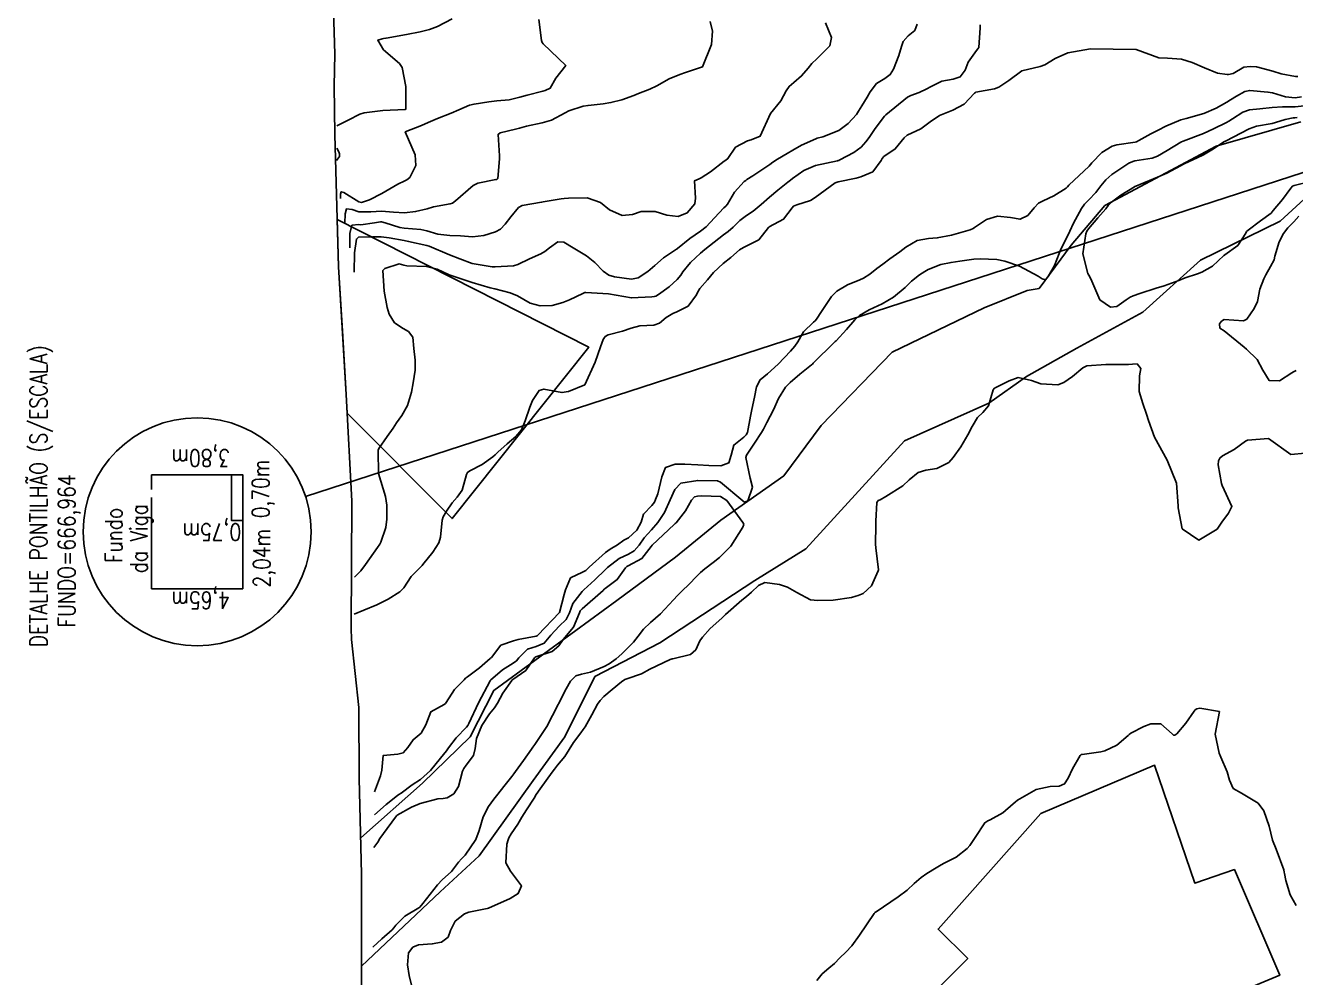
# Model space of a CAD drawing. Header units: metres. Extents: x 292545 to 299085, y 7450245 to 7463078.
# Drawn here: x 295896.5 to 296007.9, y 7456410.3 to 7456493.8 of the extents above; entities that cross this region are included whole.
import ezdxf

# ---------------------------------------------------------------- set-up
doc = ezdxf.new("R2010")
doc.units = ezdxf.units.M
doc.linetypes.add('CONTINUO', pattern=[0])
doc.linetypes.add('TRACEJADO', pattern=[8.7, 8, -0.7])
for name, color, linetype in [('Area', 45, 'Continuous'), ('Curvas de Nivel 1m', 11, 'Continuous'), ('Curvas de Nivel 5m', 15, 'Continuous'), ('Edificações', 30, 'Continuous'), ('Hidrografia', 140, 'Continuous'), ('TEXTO', 45, 'Continuous')]:
    doc.layers.add(name, color=color, linetype=linetype)
doc.styles.add('ROMANS', font='romans', dxfattribs={"height": 0.2})

msp = doc.modelspace()

# ---------------------------------------------------------------- linework, layer by layer
at = {"layer": 'Area'}
msp.add_polyline3d([(295925.95, 7456404.62, 688.61), (295925.97, 7456419.36, 677.81), (295925.74, 7456427.75, 681.34), (295925.72, 7456433.98, 682.93), (295925.09, 7456439.93, 672.36), (295925.05, 7456440.92, 672.41), (295925.12, 7456452.08, 676.43), (295924.61, 7456461.43, 677.33), (295923.95, 7456472.62, 676.18), (295923.62, 7456484.25, 678.21), (295923.56, 7456488.51, 679.16), (295923.61, 7456491.27, 679.08), (295923.23, 7456503.74, 685.69)], dxfattribs=at)
at = {"layer": 'Curvas de Nivel 1m', "flags": 128}
for points, elevation in [([(295933.92, 7456494.37), (295932.63, 7456493.72), (295931.91, 7456493.46), (295931.1, 7456493.25), (295929.91, 7456493.01), (295928.12, 7456492.7), (295927.9, 7456492.65), (295927.77, 7456492.62), (295927.38, 7456492.5), (295927.89, 7456491.67), (295929.29, 7456490.47), (295929.52, 7456490.12), (295929.85, 7456488.46), (295929.85, 7456486.46), (295929.8, 7456486.44), (295927.82, 7456486.33), (295926.18, 7456486.14), (295925.82, 7456486.03), (295924.78, 7456485.49), (295923.8, 7456485)], 679), ([(295941.51, 7456494.32), (295941.73, 7456492.49), (295941.79, 7456492.32), (295941.89, 7456492.19), (295943.87, 7456490.3), (295943, 7456489.17), (295942.51, 7456488.31), (295942.07, 7456488.1), (295941.85, 7456488.04), (295940.49, 7456487.69), (295939.84, 7456487.5), (295938.91, 7456487.29), (295937.84, 7456487.18), (295937.11, 7456487.1), (295935.83, 7456486.91), (295935.42, 7456486.8), (295934.48, 7456486.41), (295933.82, 7456486.11), (295932.62, 7456485.63), (295931.81, 7456485.29), (295931.22, 7456485.03), (295929.8, 7456484.46), (295930.66, 7456482.45), (295930.71, 7456481.51), (295930.19, 7456480.46), (295929.94, 7456480.27), (295929.75, 7456480.18), (295929.15, 7456479.87), (295927.74, 7456479.05), (295926.67, 7456478.5), (295925.96, 7456478.28), (295925.73, 7456478.32), (295924.42, 7456479.16), (295924.18, 7456479.21), (295924.12, 7456479), (295924.11, 7456478.61)], 678), ([(295956.54, 7456494.14), (295956.75, 7456493.3), (295956.65, 7456492.14), (295955.87, 7456490.16), (295954.37, 7456489.67), (295953.87, 7456489.5), (295952.95, 7456489.11), (295951.86, 7456488.52), (295951.23, 7456488.21), (295950.25, 7456487.82), (295949.84, 7456487.66), (295948.8, 7456487.28), (295947.83, 7456487.04), (295947.16, 7456486.93), (295945.83, 7456486.79), (295945.39, 7456486.71), (295944.13, 7456486.3), (295943.82, 7456486.14), (295942.63, 7456485.49), (295941.81, 7456485.26), (295940.42, 7456484.96), (295939.81, 7456484.78), (295939.46, 7456484.7), (295938.12, 7456484.37), (295937.93, 7456484.24), (295938.06, 7456482.37), (295938.05, 7456482.09), (295937.91, 7456480.37), (295937.82, 7456480.3), (295937.75, 7456480.28), (295936.17, 7456479.97), (295935.75, 7456479.76), (295934.21, 7456478.41), (295933.93, 7456478.21), (295933.73, 7456478.15), (295932.28, 7456477.88), (295931.72, 7456477.73), (295930.7, 7456477.47), (295929.72, 7456477.37), (295928.77, 7456477.43), (295927.72, 7456477.51), (295926.77, 7456477.45), (295925.72, 7456477.45), (295925.15, 7456477.67), (295924.65, 7456477.73), (295924.53, 7456477.28), (295924.51, 7456476.46)], 677), ([(295966.64, 7456494.03), (295967.18, 7456492.74), (295967.03, 7456492.02), (295965.88, 7456490.88), (295965.46, 7456490.46), (295965.14, 7456490.05), (295964.55, 7456489.37), (295963.86, 7456488.8), (295963.46, 7456488.46), (295963.19, 7456488.07), (295962.73, 7456487.18), (295961.82, 7456486.08), (295960.93, 7456484.09), (295960.13, 7456483.78), (295959.8, 7456483.68), (295958.77, 7456483.14), (295958.09, 7456482.13), (295957.92, 7456481.98), (295957.77, 7456481.89), (295956.57, 7456480.96), (295955.76, 7456480.44), (295955.56, 7456480.36), (295955.16, 7456480.17), (295955.26, 7456478.64), (295955.18, 7456478.17), (295954.52, 7456477.37), (295953.72, 7456477.03), (295952.74, 7456477.17), (295951.72, 7456477.48), (295950.47, 7456477.47), (295949.72, 7456477.23), (295948.83, 7456477.13), (295947.72, 7456477.63), (295946.91, 7456478.26), (295945.74, 7456478.67), (295944.1, 7456478.66), (295943.74, 7456478.62), (295943.46, 7456478.58), (295941.9, 7456478.32), (295941.76, 7456478.29), (295941.73, 7456478.29), (295940.05, 7456478.02), (295939.73, 7456477.84), (295939.05, 7456477.02), (295938.56, 7456476.36), (295938.14, 7456475.92), (295937.7, 7456475.69), (295936.69, 7456475.38), (295935.69, 7456475.25), (295934.63, 7456475.35), (295933.69, 7456475.39), (295932.64, 7456475.49), (295931.7, 7456475.79), (295931.16, 7456475.91), (295929.7, 7456476.01), (295929.31, 7456476.07), (295928.03, 7456476.49), (295927.7, 7456476.57), (295927.62, 7456476.57), (295927.1, 7456476.5), (295925.9, 7456476.32), (295925.71, 7456476.34), (295925.12, 7456476.28), (295924.94, 7456475.56), (295924.92, 7456474.31)], 676), ([(295980.2, 7456493.87), (295980.2, 7456493.58), (295980.09, 7456491.87), (295980.02, 7456491.74), (295979.89, 7456491.61), (295979.17, 7456490.58), (295978.89, 7456489.88), (295978.46, 7456489.29), (295977.86, 7456489.09), (295976.84, 7456488.92), (295975.85, 7456488.43), (295975.53, 7456488.24), (295974.87, 7456487.93), (295974.12, 7456487.65), (295973.84, 7456487.5), (295971.93, 7456485.97), (295971.82, 7456485.86), (295971.02, 7456484.77), (295970.48, 7456483.98), (295970.2, 7456483.59), (295969.79, 7456483.14), (295969.13, 7456482.65), (295967.92, 7456482.01), (295967.82, 7456481.96), (295967.77, 7456481.95), (295967.7, 7456481.94), (295965.77, 7456481.53), (295964.75, 7456481.07), (295963.76, 7456480.38), (295963.58, 7456480.24), (295963.36, 7456480.06), (295962.47, 7456479.35), (295961.74, 7456478.73), (295961.01, 7456478.09), (295960.31, 7456477.52), (295959.72, 7456477.12), (295959.14, 7456476.69), (295958.56, 7456476.12), (295958.1, 7456475.72), (295957.7, 7456475.43), (295956.06, 7456474.15), (295955.68, 7456473.83), (295954.82, 7456473.02), (295954.13, 7456472.18), (295953.95, 7456471.89), (295953.65, 7456471.52), (295952.95, 7456470.88), (295951.99, 7456470.2), (295951.76, 7456470.07), (295951.63, 7456470.02), (295951.41, 7456469.99), (295949.63, 7456469.9), (295947.63, 7456470.25), (295945.63, 7456470.39), (295945.54, 7456470.37), (295945.37, 7456470.28), (295944.21, 7456469.72), (295943.62, 7456469.49), (295942.69, 7456469.24), (295941.62, 7456469.2), (295940.74, 7456469.45), (295939.63, 7456470.09), (295939.01, 7456470.36), (295937.64, 7456470.69), (295937.24, 7456470.78), (295935.65, 7456471.25), (295934.36, 7456471.7), (295933.66, 7456471.93), (295932.58, 7456472.43), (295931.67, 7456472.67), (295929.93, 7456472.73), (295929.67, 7456472.78), (295929.27, 7456472.88), (295928, 7456472.49), (295927.84, 7456472.31), (295927.96, 7456470.49), (295928.21, 7456469.07), (295928.37, 7456468.48), (295928.85, 7456467.72), (295929.6, 7456467.21), (295930.09, 7456466.95), (295930.46, 7456466.46), (295930.56, 7456465.47), (295930.66, 7456464.45), (295930.66, 7456463.56), (295930.49, 7456462.46), (295930.35, 7456461.64), (295930, 7456460.46), (295929.5, 7456459.59), (295929.04, 7456458.94), (295928.74, 7456458.48), (295928.22, 7456457.74), (295927.47, 7456456.7), (295927.41, 7456456.55), (295927.41, 7456456.49), (295927.44, 7456454.49), (295928.05, 7456452.48), (295928.17, 7456451.73), (295928.19, 7456450.48), (295928.1, 7456449.77), (295927.66, 7456448.49), (295927.56, 7456448.3), (295927.37, 7456448), (295926.3, 7456446.51), (295925.89, 7456445.97), (295925.33, 7456445.42)], 674), ([(296008.07, 7456489.34), (296007.87, 7456489.33), (296006.62, 7456489.55), (296005.88, 7456489.8), (296004.46, 7456490.16), (296003.88, 7456490.21), (296003.33, 7456490.14), (296002.41, 7456489.6), (296001.98, 7456489.5), (296001.87, 7456489.49), (296001.04, 7456489.62), (295999.88, 7456490.09), (295998.8, 7456490.56), (295997.88, 7456490.85), (295996.63, 7456490.93), (295995.89, 7456490.95), (295993.89, 7456491.7), (295991.89, 7456491.73), (295989.89, 7456491.75), (295987.89, 7456491.39), (295986.79, 7456490.89), (295985.88, 7456490.35), (295985.49, 7456490.19), (295983.87, 7456489.82), (295982.74, 7456488.96), (295981.85, 7456488.4), (295981.46, 7456488.24), (295979.84, 7456487.94), (295979.79, 7456487.92), (295979.72, 7456487.87), (295978.8, 7456486.91), (295977.83, 7456486.36), (295976.66, 7456485.91), (295975.82, 7456485.36), (295975, 7456484.74), (295973.81, 7456484.17), (295973.54, 7456483.94), (295972.77, 7456482.97), (295971.78, 7456482.3), (295971.61, 7456482.14), (295971.52, 7456481.97), (295970.79, 7456480.95), (295969.76, 7456480.51), (295969.33, 7456480.42), (295967.75, 7456480.09), (295967.51, 7456480.01), (295965.74, 7456478.7), (295965.32, 7456478.46), (295964.14, 7456478.06), (295963.83, 7456477.96), (295963.73, 7456477.8), (295962.97, 7456476.81), (295961.7, 7456476.14), (295961.68, 7456476.12), (295961.64, 7456476.09), (295960.8, 7456475), (295959.69, 7456474.43), (295959.46, 7456474.33), (295959.11, 7456474.12), (295958.36, 7456473.44), (295957.67, 7456472.93), (295956.83, 7456472.14), (295956.3, 7456471.5), (295955.64, 7456470.73), (295955.43, 7456470.37), (295955.33, 7456470.16), (295954.61, 7456469.19), (295953.62, 7456468.69), (295953.26, 7456468.54), (295952.68, 7456468.19), (295952.1, 7456467.7), (295951.6, 7456467.52), (295950.38, 7456467.44), (295949.6, 7456467.24), (295948.84, 7456466.99), (295947.59, 7456466.65), (295947.33, 7456466.51), (295947.14, 7456466.26), (295946.93, 7456465.61), (295946.45, 7456464.27), (295945.54, 7456462.28), (295944.12, 7456461.7), (295943.53, 7456461.6), (295941.95, 7456461.9), (295941.53, 7456461.77), (295940.95, 7456460.9), (295940.71, 7456460.33), (295940.3, 7456459.13), (295939.99, 7456458.34), (295939.49, 7456457.74), (295938.74, 7456457.1), (295937.92, 7456456.37), (295937.69, 7456456.15), (295937.47, 7456455.96), (295936.54, 7456455.3), (295935.45, 7456454.74), (295935.25, 7456454.59), (295935.17, 7456454.4), (295934.8, 7456453.03), (295934.35, 7456452.41), (295933.9, 7456451.93), (295933.41, 7456451.2), (295933.12, 7456450.71), (295933.03, 7456450.42), (295932.89, 7456448.92), (295932.74, 7456448.43), (295932.21, 7456447.59), (295931.35, 7456446.52), (295931.27, 7456446.44), (295930.32, 7456445.47), (295929.67, 7456444.46), (295929.32, 7456444.11), (295928.3, 7456443.49), (295927.31, 7456442.98), (295926.17, 7456442.51), (295925.3, 7456442.16)], 673), ([(296008.39, 7456487.53), (296007.84, 7456487.44), (296006.99, 7456487.55), (296005.85, 7456487.88), (296005.45, 7456487.96), (296003.85, 7456488.1), (296003.42, 7456488.02), (296002.7, 7456487.6), (296002.17, 7456487.27), (296001.84, 7456487.08), (296000.91, 7456486.54), (295999.83, 7456486.08), (295998.28, 7456485.65), (295997.82, 7456485.52), (295996.51, 7456484.98), (295995.81, 7456484.62), (295995.19, 7456484.3), (295994.14, 7456483.7), (295993.91, 7456483.59), (295993.8, 7456483.57), (295992.2, 7456483.33), (295991.8, 7456483.2), (295990.88, 7456482.65), (295990.01, 7456481.75), (295989.9, 7456481.62), (295989.77, 7456481.47), (295987.99, 7456479.78), (295987.87, 7456479.65), (295987.75, 7456479.53), (295986.66, 7456478.87), (295985.73, 7456478.42), (295985.34, 7456478.2), (295984.95, 7456477.81), (295984.39, 7456477.14), (295983.71, 7456476.81), (295982.86, 7456476.97), (295981.72, 7456477.07), (295980.78, 7456476.79), (295979.71, 7456476.07), (295979.59, 7456475.99), (295979.33, 7456475.88), (295977.7, 7456475.4), (295976.45, 7456475.16), (295975.69, 7456475.1), (295974.69, 7456474.93), (295973.69, 7456474.34), (295973.16, 7456473.95), (295972.29, 7456473.34), (295971.67, 7456472.85), (295971.16, 7456472.48), (295970.54, 7456471.98), (295969.99, 7456471.64), (295969.65, 7456471.5), (295968.58, 7456471.06), (295967.64, 7456470.49), (295967.18, 7456470.02), (295966.31, 7456468.72), (295965.87, 7456468.04), (295965.75, 7456467.9), (295965.61, 7456467.78), (295964.73, 7456466.92), (295964.23, 7456466.05), (295963.97, 7456465.66), (295963.57, 7456465.24), (295962.5, 7456464.08), (295961.55, 7456463.23), (295960.92, 7456462.73), (295960.61, 7456462.1), (295960.42, 7456461.21), (295960.19, 7456460.1), (295960.07, 7456459.54), (295959.8, 7456458.11), (295959.7, 7456457.89), (295959.49, 7456457.7), (295958.6, 7456456.99), (295958.37, 7456456.12), (295958.16, 7456455.43), (295957.46, 7456455.18), (295956.41, 7456455.2), (295955.46, 7456455.26), (295954.31, 7456455.32), (295953.46, 7456455.32), (295952.61, 7456455.04), (295952.29, 7456454.2), (295951.94, 7456452.72), (295951.75, 7456452.21), (295951.65, 7456451.98), (295951.42, 7456451.69), (295950.7, 7456450.92), (295950.47, 7456450.22), (295950.09, 7456449.52), (295949.38, 7456448.87), (295948.97, 7456448.64), (295948.41, 7456448.24), (295947.76, 7456447.85), (295947.37, 7456447.58), (295945.92, 7456446.27), (295945.63, 7456445.99), (295945.35, 7456445.83), (295944.29, 7456445.34), (295943.85, 7456444.29), (295943.73, 7456443.88), (295943.31, 7456442.3), (295941.41, 7456440.33), (295941.35, 7456440.27), (295941.28, 7456440.24), (295939.69, 7456439.94), (295939.28, 7456439.83), (295938.19, 7456439.44), (295937.36, 7456438.37), (295937.31, 7456438.32), (295937.25, 7456438.27), (295936.32, 7456437.46), (295935.24, 7456436.66), (295935.09, 7456436.54), (295934.95, 7456436.4), (295934.1, 7456435.54), (295933.38, 7456434.42), (295933.32, 7456434.31), (295933.21, 7456434.23), (295932.04, 7456433.6), (295931.61, 7456432.44), (295931.18, 7456431.71), (295930.48, 7456431.15), (295930.02, 7456430.46), (295929.62, 7456430), (295929.15, 7456429.88), (295927.86, 7456429.77), (295927.73, 7456428.48), (295927.62, 7456427.99), (295927.11, 7456426.58)], 672), ([(296009.13, 7456486.82), (296007.83, 7456486.66), (296006.73, 7456486.65), (296005.83, 7456486.6), (296004.74, 7456486.48), (296003.83, 7456486.41), (296003.24, 7456486.19), (296002.34, 7456485.6), (296002.03, 7456485.4), (296001.82, 7456485.29), (296000.69, 7456484.74), (295999.81, 7456484.33), (295998.02, 7456483.66), (295997.86, 7456483.6), (295997.8, 7456483.57), (295996.62, 7456482.84), (295995.78, 7456482.35), (295995.29, 7456482.17), (295993.78, 7456481.93), (295993.59, 7456481.88), (295993.26, 7456481.71), (295991.76, 7456480.74), (295991.22, 7456480.27), (295990.81, 7456479.74), (295990.35, 7456479.14), (295989.73, 7456478.5), (295989.36, 7456478.13), (295989.11, 7456477.76), (295988.41, 7456476.47), (295988.07, 7456475.77), (295987.69, 7456474.96), (295987.3, 7456474.17), (295987.14, 7456473.79), (295986.72, 7456472.74), (295986.19, 7456471.79), (295985.95, 7456471.49), (295985.65, 7456471.58), (295985.3, 7456471.8), (295983.67, 7456472.69), (295982.38, 7456473.14), (295981.67, 7456473.26), (295980.2, 7456473.34), (295979.67, 7456473.31), (295978.43, 7456473.13), (295977.67, 7456473.02), (295976.75, 7456472.83), (295975.66, 7456472.39), (295975.36, 7456472.22), (295974.9, 7456471.93), (295974.2, 7456471.38), (295973.64, 7456470.82), (295972.6, 7456469.96), (295971.63, 7456469.39), (295970.49, 7456468.85), (295969.62, 7456468.37), (295969.21, 7456467.99), (295968.49, 7456467.12), (295967.59, 7456466.15), (295967.51, 7456466.08), (295967.44, 7456466.01), (295965.56, 7456464.17), (295965.5, 7456464.1), (295965.43, 7456464.04), (295964.39, 7456463.22), (295963.55, 7456462.49), (295963.15, 7456462.07), (295962.53, 7456461.08), (295962.08, 7456460.08), (295961.5, 7456458.97), (295961.2, 7456458.39), (295961.04, 7456458.09), (295960.41, 7456457.17), (295959.73, 7456456.11), (295959.67, 7456455.9), (295960.04, 7456454.1), (295960.24, 7456453.3), (295959.83, 7456452.11), (295959.54, 7456451.99), (295959.42, 7456452.08), (295959.39, 7456452.11), (295957.44, 7456453.75), (295957.17, 7456453.86), (295955.44, 7456453.9), (295953.97, 7456453.64), (295953.43, 7456453.1), (295953.03, 7456452.19), (295952.52, 7456451.08), (295951.94, 7456450.2), (295951.39, 7456449.56), (295950.75, 7456448.85), (295950.3, 7456448.22), (295949.88, 7456447.71), (295949.36, 7456447.43), (295948.55, 7456447.05), (295947.53, 7456446.25), (295947.44, 7456446.16), (295947.35, 7456446.08), (295946.42, 7456445.18), (295945.46, 7456444.28), (295945.32, 7456444.15), (295944.5, 7456443.1), (295944.19, 7456442.29), (295943.91, 7456441.68), (295943.29, 7456441.1), (295942.56, 7456440.31), (295941.98, 7456439.61), (295941.27, 7456439.33), (295940.51, 7456439.09), (295939.76, 7456438.34), (295939.54, 7456438.06), (295939.25, 7456437.86), (295938.31, 7456437.29), (295937.27, 7456436.37), (295937.26, 7456436.35), (295937.23, 7456436.31), (295936.22, 7456434.38), (295935.36, 7456432.58), (295935.28, 7456432.4), (295935.18, 7456432.26), (295934.27, 7456431.31), (295933.59, 7456430.42), (295933.41, 7456430.16), (295933.15, 7456429.85), (295932.51, 7456429.06), (295932.02, 7456428.44), (295931.12, 7456427.66), (295930.39, 7456427.18), (295929.45, 7456426.47), (295929.24, 7456426.34), (295929.11, 7456426.25), (295928.11, 7456425.47), (295927.09, 7456424.55)], 671), ([(295923.79, 7456483.04), (295923.97, 7456482.72), (295924.03, 7456482.54), (295924.02, 7456482.3), (295923.77, 7456481.97)], 679), ([(296007.93, 7456463.54), (296007.69, 7456463.41), (296007.56, 7456463.34), (296006.46, 7456462.64), (296005.55, 7456462.66), (296004.99, 7456463.57), (296004.51, 7456464.51), (296003.58, 7456465.4), (296003.36, 7456465.59), (296001.6, 7456467.01), (296001.24, 7456467.26), (296001.21, 7456467.62), (296001.37, 7456467.85), (296001.61, 7456468), (296003.31, 7456467.89), (296003.61, 7456468.05), (296004.24, 7456468.96), (296004.54, 7456469.58), (296004.73, 7456470.66), (296005.1, 7456471.57), (296005.28, 7456471.94), (296005.67, 7456472.66), (296006, 7456473.23), (296006.07, 7456473.56), (296006.43, 7456474.82), (296006.82, 7456475.55), (296007.21, 7456476.05), (296007.71, 7456476.59), (296008.17, 7456477.08)], 671), ([(295930.55, 7456408.81), (295930.13, 7456410.46), (295930, 7456411.4), (295930.09, 7456412.46), (295930.46, 7456412.94), (295930.95, 7456413.15), (295932.16, 7456413.23), (295932.96, 7456413.4), (295933.55, 7456413.83), (295933.76, 7456414.41), (295934.17, 7456415.22), (295934.99, 7456415.88), (295935.37, 7456416.02), (295936.99, 7456416.34), (295937.09, 7456416.38), (295939, 7456417.23), (295939.7, 7456417.65), (295939.98, 7456418.34), (295939.03, 7456419.62), (295938.61, 7456420.36), (295938.7, 7456421.99), (295938.81, 7456422.35), (295938.88, 7456422.54), (295939.07, 7456422.89), (295939.68, 7456423.75), (295940.01, 7456424.34), (295940.44, 7456425), (295941.11, 7456426.03), (295941.29, 7456426.33), (295941.64, 7456426.84), (295942.68, 7456428.31), (295942.87, 7456428.57), (295943.14, 7456428.92), (295943.78, 7456429.67), (295944.16, 7456430.29), (295944.55, 7456430.91), (295945.18, 7456431.74), (295945.41, 7456432.04), (295945.56, 7456432.28), (295946.15, 7456433.32), (295946.66, 7456434.27), (295946.88, 7456434.59), (295947.21, 7456434.93), (295947.93, 7456435.54), (295948.76, 7456436.23), (295949.05, 7456436.42), (295949.24, 7456436.49), (295950.52, 7456436.94), (295951.24, 7456437.33), (295953.02, 7456438.18), (295953.19, 7456438.24), (295953.25, 7456438.25), (295954.8, 7456438.62), (295955.27, 7456439.04), (295955.63, 7456439.81), (295955.85, 7456440.15), (295956.53, 7456440.9), (295957.29, 7456441.58), (295957.59, 7456441.84), (295957.89, 7456442.13), (295959.32, 7456443.39), (295959.72, 7456443.7), (295960.17, 7456444.1), (295960.76, 7456444.67), (295961.34, 7456444.93), (295962.63, 7456444.77), (295963.33, 7456444.53), (295964.14, 7456444.05), (295965.32, 7456443.42), (295965.99, 7456443.36), (295967.32, 7456443.39), (295968.94, 7456443.62), (295969.32, 7456443.73), (295969.52, 7456443.79), (295969.96, 7456443.98), (295970.67, 7456444.64), (295971.28, 7456445.97), (295971.29, 7456446.04), (295971.06, 7456447.97), (295971.04, 7456448.3), (295971.06, 7456449.97), (295971.06, 7456450.31), (295971.15, 7456451.97), (295971.28, 7456452.12), (295971.43, 7456452.2), (295971.94, 7456452.48), (295973.44, 7456453.43), (295973.99, 7456453.93), (295974.78, 7456454.59), (295975.45, 7456454.79), (295976.42, 7456454.94), (295977.46, 7456455.47), (295977.86, 7456455.89), (295978.51, 7456456.85), (295979.13, 7456457.88), (295979.5, 7456458.61), (295979.97, 7456459.41), (295980.46, 7456459.86), (295980.93, 7456460.44), (295981.36, 7456461.85), (295981.44, 7456461.95), (295981.54, 7456462), (295982.75, 7456462.63), (295983.55, 7456462.91), (295984.71, 7456462.65), (295985.54, 7456462.36), (295987.03, 7456462.29), (295987.54, 7456462.47), (295988.31, 7456463.01), (295989.22, 7456463.76), (295989.56, 7456463.94), (295991.23, 7456464.07), (295991.57, 7456464.06), (295993.23, 7456464.05), (295993.57, 7456464.1), (295993.97, 7456464.11), (295994.29, 7456463.7), (295994.19, 7456463.06), (295994.15, 7456461.7), (295994.48, 7456460.65), (295994.8, 7456459.69), (295994.97, 7456459.15), (295995.49, 7456457.68), (295996.62, 7456455.67), (295997.44, 7456453.66), (295997.59, 7456451.66), (295997.59, 7456451.48), (295997.94, 7456449.65), (295999.38, 7456448.66), (296001.01, 7456449.62), (296001.4, 7456450.22), (296001.98, 7456451.03), (296002.29, 7456451.6), (296001.44, 7456453.44), (296001.37, 7456453.61), (296001.1, 7456455.25), (296001.12, 7456455.62), (296001.23, 7456455.85), (296001.47, 7456456.04), (296002.48, 7456456.6), (296003.49, 7456457.34), (296003.66, 7456457.42), (296005.49, 7456457.56), (296007.47, 7456456.16), (296008.72, 7456456.28)], 671), ([(295965.9, 7456410.03), (295966.35, 7456410.6), (295966.93, 7456411.11), (295967.44, 7456411.51), (295967.91, 7456412.01), (295968.44, 7456412.52), (295968.96, 7456413.07), (295969.62, 7456413.99), (295970.92, 7456415.9), (295970.97, 7456415.97), (295970.99, 7456415.99), (295971.08, 7456416.06), (295973.01, 7456417.35), (295973.82, 7456417.94), (295974.43, 7456418.52), (295975.03, 7456419.07), (295975.55, 7456419.4), (295976.36, 7456419.91), (295976.78, 7456420.17), (295977.05, 7456420.31), (295978.11, 7456420.83), (295979.06, 7456421.59), (295979.3, 7456421.88), (295979.78, 7456422.58), (295980.62, 7456423.86), (295980.9, 7456424.04), (295981.09, 7456424.11), (295982.21, 7456424.73), (295983.11, 7456425.53), (295983.27, 7456425.67), (295983.49, 7456425.83), (295985.12, 7456426.77), (295986.36, 7456427.03), (295987.13, 7456427.06), (295987.62, 7456427.29), (295987.93, 7456427.77), (295988.32, 7456428.59), (295988.99, 7456429.76), (295989.08, 7456429.84), (295989.15, 7456429.86), (295990.8, 7456430.09), (295991.16, 7456430.17), (295992.2, 7456430.68), (295993.18, 7456431.51), (295993.28, 7456431.61), (295993.44, 7456431.71), (295994.58, 7456432.3), (295995.19, 7456432.53), (295996.06, 7456432.54), (295997.05, 7456431.66), (295997.18, 7456431.56), (295997.29, 7456431.55), (295997.46, 7456431.66), (295998.25, 7456432.59), (295998.99, 7456433.64), (295999.08, 7456433.76), (295999.21, 7456433.85), (295999.47, 7456433.9), (296001.2, 7456433.61), (296000.81, 7456431.62), (296001.16, 7456429.97), (296001.32, 7456429.61), (296001.87, 7456428.34), (296002.08, 7456427.61), (296002.4, 7456426.87), (296003.12, 7456426.47), (296004.58, 7456425.58), (296005.1, 7456424.9), (296005.55, 7456423.56), (296005.85, 7456422.34), (296006.16, 7456421.55), (296006.84, 7456419.74), (296006.87, 7456419.54), (296006.89, 7456419.4), (296007.03, 7456418.79), (296007.41, 7456417.54), (296007.93, 7456416.6)], 672)]:
    msp.add_lwpolyline(points, dxfattribs=dict(at, elevation=elevation))
at = {"layer": 'Curvas de Nivel 5m', "flags": 128}
for points, elevation in [([(295974.68, 7456493.93), (295974.48, 7456493.37), (295973.91, 7456492.9), (295973.45, 7456492.4), (295973.32, 7456491.95), (295973.09, 7456491.16), (295972.6, 7456489.96), (295972.33, 7456489.5), (295971.86, 7456489.15), (295971.13, 7456488.7), (295970.57, 7456487.98), (295970.3, 7456487.52), (295969.83, 7456486.74), (295969.55, 7456486.27), (295969.36, 7456485.99), (295968.63, 7456485.19), (295967.81, 7456484.59), (295966.41, 7456484.03), (295965.93, 7456483.91), (295965.8, 7456483.86), (295964.54, 7456483.3), (295963.79, 7456482.87), (295963.28, 7456482.56), (295962.45, 7456482.07), (295962.04, 7456481.81), (295961.77, 7456481.61), (295960.27, 7456480.61), (295959.75, 7456480.28), (295959.65, 7456480.21), (295959.51, 7456480.11), (295958.68, 7456479.18), (295958.05, 7456478.13), (295957.9, 7456477.96), (295957.73, 7456477.8), (295956.92, 7456476.94), (295956.17, 7456476.15), (295955.7, 7456475.77), (295954.75, 7456475.12), (295953.68, 7456474.25), (295953.64, 7456474.22), (295953.57, 7456474.18), (295952.44, 7456473.43), (295951.67, 7456472.76), (295951.06, 7456472.21), (295950.21, 7456471.66), (295949.65, 7456471.56), (295948.15, 7456471.75), (295947.66, 7456471.91), (295947.15, 7456472.26), (295946.41, 7456473.01), (295945.68, 7456473.58), (295944.52, 7456474.29), (295943.69, 7456474.8), (295943.17, 7456474.83), (295942.45, 7456474.31), (295942.03, 7456473.97), (295941.68, 7456473.77), (295940.68, 7456473.34), (295939.67, 7456472.84), (295939.29, 7456472.73), (295937.67, 7456472.62), (295937.42, 7456472.62), (295935.67, 7456472.92), (295934.59, 7456473.32), (295933.68, 7456473.68), (295931.88, 7456474.44), (295931.68, 7456474.51), (295930.08, 7456474.86), (295929.69, 7456474.93), (295928.37, 7456475.16), (295927.69, 7456475.27), (295926.93, 7456475.26), (295925.69, 7456475.23), (295925.51, 7456475.06), (295925.34, 7456473.85), (295925.32, 7456472.16)], 675), ([(296008.01, 7456485.73), (296007.82, 7456485.71), (296007.67, 7456485.7), (296006.97, 7456485.55), (296006.1, 7456485.28), (296005.82, 7456485.21), (296004.44, 7456484.96), (296003.81, 7456484.74), (296003.06, 7456484.34), (296001.79, 7456483.69), (296001.74, 7456483.66), (296001.65, 7456483.61), (296000.54, 7456482.88), (295999.79, 7456482.45), (295999.23, 7456482.19), (295998.1, 7456481.66), (295997.77, 7456481.48), (295996.58, 7456480.86), (295995.76, 7456480.5), (295993.87, 7456479.71), (295993.79, 7456479.67), (295993.75, 7456479.65), (295992.54, 7456478.93), (295991.73, 7456478.3), (295991.45, 7456478.01), (295991.23, 7456477.73), (295990.53, 7456476.92), (295989.71, 7456475.97), (295989.57, 7456475.75), (295989.48, 7456475.53), (295989.22, 7456473.76), (295989.66, 7456472.05), (295989.82, 7456471.75), (295990.02, 7456471.38), (295990.7, 7456469.74), (295991.63, 7456469.08), (295992.19, 7456469.16), (295993.01, 7456469.72), (295993.38, 7456469.97), (295993.64, 7456470.08), (295994.23, 7456470.29), (295995.64, 7456470.76), (295996.35, 7456470.97), (295997.65, 7456471.44), (295998.2, 7456471.65), (295999.27, 7456472.02), (295999.66, 7456472.17), (296000.59, 7456472.7), (296001.57, 7456473.61), (296001.63, 7456473.66), (296001.68, 7456473.69), (296002.8, 7456474.49), (296003.5, 7456475.59), (296003.58, 7456475.72), (296003.71, 7456475.84), (296004.81, 7456476.67), (296005.72, 7456477.35), (296005.83, 7456477.45), (296005.92, 7456477.56), (296006.74, 7456478.55), (296007.46, 7456479.54), (296007.6, 7456479.7), (296007.76, 7456479.77), (296009.17, 7456480.12)], 670), ([(295926.95, 7456412.94), (295927.75, 7456413.69), (295928.64, 7456414.47), (295928.8, 7456414.65), (295928.98, 7456414.88), (295929.77, 7456415.67), (295930.99, 7456416.39), (295931.07, 7456416.45), (295931.34, 7456416.79), (295932.63, 7456418.43), (295933.03, 7456418.85), (295933.86, 7456419.58), (295934.46, 7456420.41), (295934.74, 7456420.71), (295935.05, 7456421.02), (295935.98, 7456422.39), (295936.28, 7456423.18), (295936.64, 7456424.38), (295937.1, 7456425.29), (295937.55, 7456425.92), (295937.9, 7456426.36), (295938.43, 7456427.05), (295939.13, 7456427.92), (295939.32, 7456428.16), (295939.46, 7456428.35), (295940.17, 7456429.32), (295940.87, 7456430.33), (295940.99, 7456430.5), (295941.17, 7456430.73), (295942.21, 7456432.31), (295943.2, 7456434.24), (295943.23, 7456434.28), (295943.24, 7456434.3), (295943.9, 7456435.62), (295944.3, 7456436.29), (295944.76, 7456436.76), (295945.24, 7456436.89), (295946.04, 7456437.07), (295947.25, 7456437.58), (295947.68, 7456437.81), (295948.29, 7456438.24), (295948.8, 7456438.69), (295949.27, 7456439.15), (295949.8, 7456439.7), (295950.22, 7456440.22), (295950.68, 7456440.83), (295951.29, 7456441.42), (295952.18, 7456442.2), (295953.32, 7456443.41), (295953.68, 7456443.81), (295954.06, 7456444.17), (295954.7, 7456444.8), (295955.34, 7456445.45), (295955.69, 7456445.81), (295956.08, 7456446.15), (295956.8, 7456446.7), (295957.36, 7456447.14), (295958.34, 7456448.13), (295959.39, 7456449.78), (295959.48, 7456450.02), (295959.46, 7456450.11), (295959.39, 7456450.21), (295958, 7456452.12), (295957.43, 7456452.48), (295955.81, 7456452.54), (295955.43, 7456452.52), (295955.15, 7456452.44), (295954.91, 7456452.17), (295954.36, 7456451.22), (295953.56, 7456450.18), (295953.47, 7456450.1), (295953.39, 7456450.02), (295951.44, 7456448.21), (295951.37, 7456448.11), (295950.55, 7456447.03), (295949.35, 7456446.4), (295949.24, 7456446.35), (295949.12, 7456446.23), (295948.38, 7456445.2), (295947.33, 7456444.41), (295947.23, 7456444.34), (295947.14, 7456444.25), (295945.31, 7456442.64), (295945.14, 7456442.44), (295945.08, 7456442.28), (295944.54, 7456441.03), (295943.95, 7456440.29), (295943.64, 7456439.93), (295943.27, 7456439.39), (295942.68, 7456438.89), (295941.25, 7456438.41), (295941.19, 7456438.39), (295941.14, 7456438.33), (295940.36, 7456437.22), (295939.23, 7456436.44), (295939.18, 7456436.4), (295939.13, 7456436.35), (295938.35, 7456435.22), (295937.89, 7456434.36), (295937.63, 7456433.93), (295937.19, 7456433.43), (295936.5, 7456432.38), (295936.05, 7456431.26), (295935.92, 7456430.39), (295935.77, 7456429.77), (295935.14, 7456428.9), (295934.92, 7456428.62), (295934.81, 7456428.4), (295934.47, 7456427.05), (295934.06, 7456426.41), (295933.47, 7456426.05), (295933.11, 7456426), (295932.64, 7456425.96), (295931.1, 7456425.56), (295930.33, 7456425.23), (295929.09, 7456424.54), (295929.05, 7456424.51), (295929.02, 7456424.47), (295928.2, 7456423.35), (295927.58, 7456422.48), (295927.38, 7456422.17), (295927.05, 7456421.7)], 670)]:
    msp.add_lwpolyline(points, dxfattribs=dict(at, elevation=elevation))
at = {"layer": 'Edificações', "elevation": 677.18}
msp.add_lwpolyline([(295924.7, 7456459.8), (295933.9, 7456450.55), (295945.88, 7456465.58), (295923.83, 7456476.79), (295923.95, 7456472.62), (295924.28, 7456467.02), (295924.61, 7456461.43)], close=True, dxfattribs=at)
at = {"layer": 'Edificações'}
msp.add_lwpolyline([(295966.62, 7456399.43), (295979.12, 7456411.96), (295976.53, 7456414.54), (295985.52, 7456424.66), (295995.51, 7456428.9), (295999.03, 7456418.57), (296002.51, 7456419.76), (296006.48, 7456410.49), (296002.44, 7456408.8)], dxfattribs=at)
at = {"layer": 'Hidrografia'}
msp.add_lwpolyline([(295925.89, 7456422.54), (295931.32, 7456427.33), (295935.48, 7456431.4), (295937.56, 7456435.47), (295948.34, 7456443.36), (295953.5, 7456447.16), (295957.48, 7456450.41), (295963, 7456454.3), (295966.26, 7456458.72), (295972.5, 7456465.14), (295980.55, 7456469.02), (295984.35, 7456470.56), (295985.38, 7456470.73), (295988.18, 7456474.53), (295991.15, 7456478), (296000.9, 7456483.21), (296008.33, 7456485.35)], dxfattribs=at)
at = {"layer": 'Hidrografia', "elevation": 683.72}
msp.add_lwpolyline([(295925.96, 7456411.28), (295932.85, 7456417.81), (295936.28, 7456420.95), (295941, 7456427.58), (295943.79, 7456431.41), (295946.42, 7456436.68), (295952.13, 7456439.65), (295960.45, 7456445.11), (295964.93, 7456447.9), (295973.57, 7456457.36), (295980.96, 7456460.68), (295984.28, 7456463), (295988.7, 7456465.5), (295994.47, 7456468.64), (295999.54, 7456473.2), (296006.53, 7456476.63), (296008.98, 7456478.9)], dxfattribs=at)
at = {"layer": 'TEXTO', "linetype": 'TRACEJADO', "flags": 128}
msp.add_lwpolyline([(295907.55, 7456444.39), (295907.55, 7456454.39)], dxfattribs=at)
at = {"layer": 'TEXTO', "linetype": 'CONTINUO'}
for points in [[(295921.06, 7456452.48, 0), (296122.24, 7456517.87, 0)], [(295907.55, 7456444.39, 0), (295915.55, 7456444.39, 0), (295915.55, 7456454.39, 0), (295907.55, 7456454.39, 0)], [(295914.55, 7456454.39, 0), (295914.55, 7456450.39, 0), (295915.55, 7456450.39, 0)]]:
    msp.add_polyline3d(points, dxfattribs=at)
msp.add_circle((295911.55, 7456449.39), 10, dxfattribs=at)

# ---------------------------------------------------------------- texts
at = {"layer": 'TEXTO', "style": 'ROMANS', "width": 0.8}
for s, rotation, p in [('DETALHE PONTILHÃO (S/ESCALA)', 90, (295898.38, 7456439.26)), ('3,80m', 180, (295914.43, 7456456.6)), ('0,70m', 90, (295917.87, 7456450.57)), ('FUNDO=666,964', 90, (295900.85, 7456440.99)), ('da Viga', 90, (295907.18, 7456445.75)), ('Fundo', 90, (295904.98, 7456446.65)), ('0,75m', 180, (295915.41, 7456450.11)), ('2,04m', 90, (295917.96, 7456444.5)), ('4,65m', 180, (295914.43, 7456444.12))]:
    msp.add_text(s, height=1.5, rotation=rotation, dxfattribs=at).set_placement(p)

doc.saveas('drawing.dxf')
